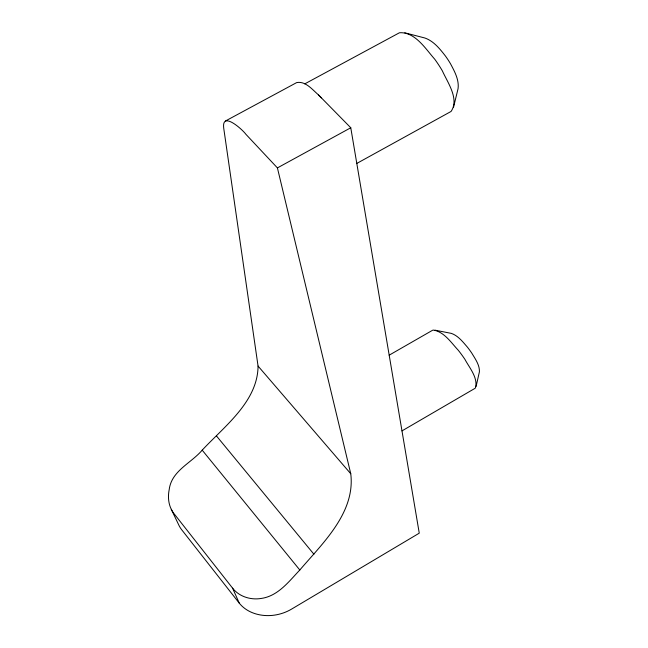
<?xml version="1.0" encoding="UTF-8"?>
<svg xmlns="http://www.w3.org/2000/svg" width="648" height="648" viewBox="0 0 648 648"><rect width="100%" height="100%" fill="white"/><g stroke="black" fill="none" stroke-linecap="round" stroke-linejoin="round"><path stroke-width="0.97" d="M401.979 430.896L474.741 388.5A2.519 2.179 -9.3 0 0 475.494 387.812C478.119 377.614 469.435 367.845 464.924 359.356A168.326 145.922 -9.3 0 0 458.233 350.204C451.17 342.703 444.228 331.784 433.326 330.083A2.519 2.187 -9.3 0 0 432.305 330.415L389.181 355.169M356.797 163.434L450.392 111.821A5.119 4.431 -9.3 0 0 451.202 111.27C459.44 98.804 447.517 82.393 442.373 70.883A172.279 149.348 -9.3 0 0 434.703 59.162C425.606 48.932 415.255 31.898 399.678 32.732A5.062 4.39 -9.3 0 0 398.755 33.129L304.763 83.876M476.094 386.435L479.423 371.774C479.69 364.913 475.219 358.903 471.865 353.249A112.169 97.24 -9.3 0 0 467.321 347.036C462.777 341.812 458.136 335.737 451.364 333.388L434.978 330.156M453.543 107.204L458.055 88.719C459.254 79.85 454.58 71.434 450.554 63.86A114.818 99.533 -9.3 0 0 445.354 55.914C439.814 48.803 433.674 41.075 424.877 38.005L404.757 32.797M171.291 509.32A31.258 27.095 -9.3 0 0 174.029 513.67L232.591 588.157C239.201 596.703 250.833 600.226 261.282 598.436C278.057 596.071 288.919 581.467 299.813 570.005C322.777 543.105 355.509 512.576 350.762 473.753L277.409 167.905L245.843 134.233C242.449 129.511 221.584 110.687 223.706 128.061L258.058 366.063C257.783 401.639 224.216 426.449 202.2 450.149C191.006 463.32 171.501 470.764 169.185 489.685C167.856 496.222 168.294 503.285 171.291 509.32L178.929 525.301A30.472 26.414 -9.3 0 0 181.732 529.805L239.258 603.134C247.496 613.454 261.776 616.993 274.436 615.138A41.213 35.729 -9.3 0 0 291.568 609.112L419.256 533.166L350.771 127.761L318.46 94.875C312.409 89.732 305.508 80.781 296.654 82.604L225.366 121.046M277.409 167.905L350.771 127.761M318.379 94.932L321.408 97.88M258.058 366.063L350.762 473.753M216.578 436.072L313.916 554.226M202.2 450.149L299.813 570.005M232.591 588.157L239.258 603.134"/></g></svg>
